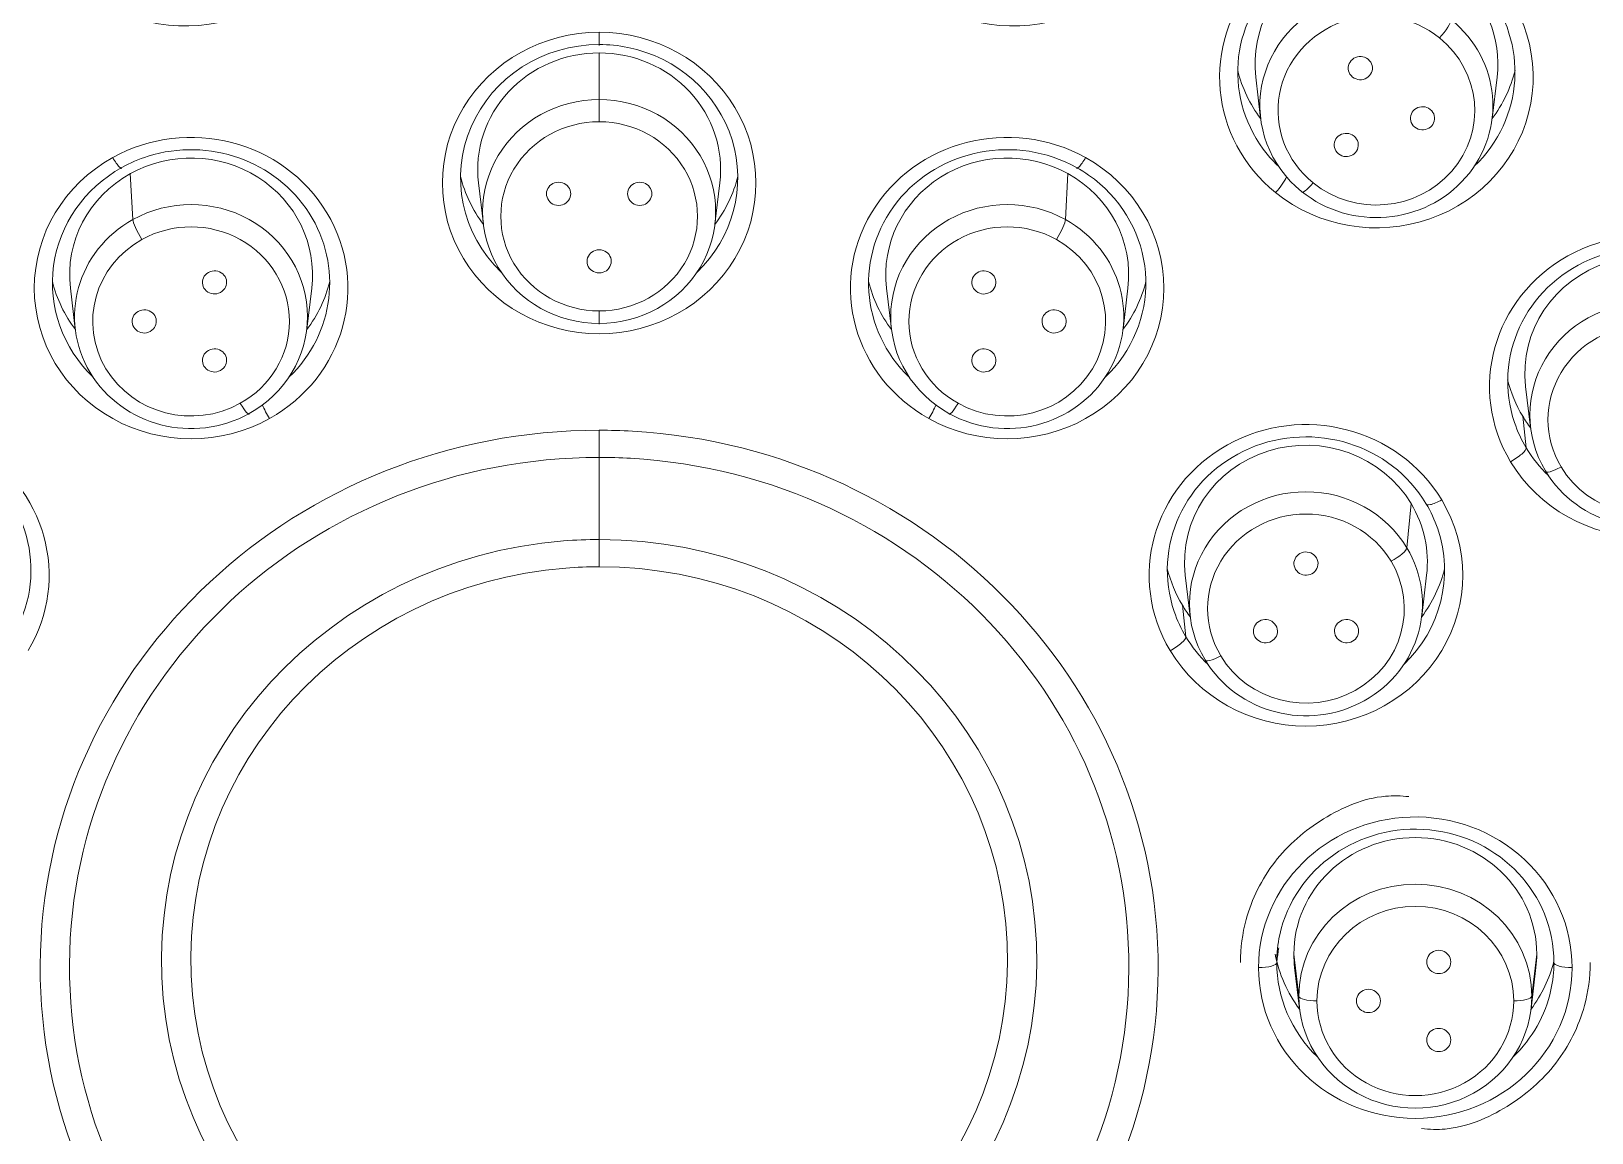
# Model space of a CAD drawing. Extents: x 19821 to 22981, y -91 to 2224.
# Drawn here: x 20735.54 to 20761.35, y 1210.34 to 1228.56 of the extents above; entities that cross this region are included whole.
import ezdxf

# ---------------------------------------------------------------- set-up
doc = ezdxf.new("R2010")
doc.units = 0
doc.header["$LTSCALE"] = 10
doc.header["$MEASUREMENT"] = 0
doc.layers.add('1', color=7, linetype='CONTINUOUS')

msp = doc.modelspace()

# ---------------------------------------------------------------- linework, layer by layer
at = {"layer": '1', "color": 7, "linetype": 'Continuous', "lineweight": 13}
for p, q in [((20744.931, 1228.326), (20744.931, 1228.543)), ((20744.931, 1227.432), (20744.931, 1228.202)), ((20744.931, 1227.432), (20744.931, 1227.064)), ((20737.217, 1225.445), (20737.176, 1226.205)), ((20752.645, 1225.445), (20752.686, 1226.205)), ((20744.931, 1223.935), (20744.931, 1223.717)), ((20760.265, 1221.669), (20760.209, 1222.191)), ((20744.931, 1221.961), (20744.931, 1221.512)), ((20744.931, 1220.153), (20744.931, 1221.512)), ((20758.291, 1220.017), (20758.362, 1220.748)), ((20744.931, 1220.153), (20744.931, 1219.703)), ((20754.58, 1219.067), (20754.636, 1218.545)), ((20756.422, 1213.294), (20756.504, 1212.602)), ((20760.44, 1213.294), (20760.358, 1212.602))]:
    msp.add_line(p, q, dxfattribs=at)
at = {"layer": '1', "color": 7, "linetype": 'Continuous', "lineweight": 18}
for p, q in [((20755.791, 1227.802), (20755.872, 1227.119)), ((20759.702, 1227.119), (20759.783, 1227.802)), ((20742.935, 1226.051), (20743.016, 1225.369)), ((20746.846, 1225.369), (20746.927, 1226.051)), ((20736.185, 1224.313), (20736.266, 1223.63)), ((20740.096, 1223.63), (20740.177, 1224.313)), ((20749.685, 1224.313), (20749.766, 1223.63)), ((20753.596, 1223.63), (20753.677, 1224.313)), ((20760.255, 1222.687), (20760.337, 1222.004)), ((20754.626, 1219.563), (20754.708, 1218.88)), ((20758.537, 1218.88), (20758.618, 1219.563)), ((20756.435, 1213.074), (20756.516, 1212.391)), ((20760.346, 1212.391), (20760.427, 1213.074))]:
    msp.add_line(p, q, dxfattribs=at)
for centre, major_axis, start_param, end_param in [((20744.931, 1212.861), (62.577, 0), 0, 3.141593), ((20744.931, 1212.247), (-60.5, 0), 4.72417, 7.004197), ((20744.931, 1212.247), (-60.5, 0), 2.420581, 4.712389), ((20744.931, 1212.384), (60, 0), 1.582577, 4.712389), ((20744.931, 1212.384), (60, 0), 4.72417, 7.853982), ((20744.931, 1212.384), (-59.925, 0), 4.712389, 7.853982), ((20744.931, 1212.384), (-59.925, 0), 1.570796, 4.712389), ((20757.787, 1227.886), (2.293, 0), 0.872665, 3.806405), ((20757.787, 1228.021), (-2.009, 0), 4.014257, 6.397106), ((20757.787, 1228.021), (-2.009, 0), 3.027601, 4.014257), ((20757.787, 1227.33), (-1.927, 0), 4.014257, 7.15585), ((20757.787, 1227.886), (2.293, 0), 5.496667, 6.947998), ((20757.787, 1227.33), (-1.927, 0), 0.872665, 4.014257), ((20744.931, 1226.136), (2.293, 0), 1.570796, 3.928011), ((20744.931, 1226.136), (2.293, 0), 1.362944, 1.570796), ((20744.931, 1226.136), (2.293, 0), 5.496752, 7.64613), ((20744.931, 1226.271), (-2.009, 0), 4.712389, 6.397117), ((20744.931, 1226.271), (-2.009, 0), 3.027661, 4.712389), ((20757.787, 1228.439), (2.359, 0), 3.377839, 3.765532), ((20757.787, 1228.439), (2.359, 0), 5.659176, 6.046868), ((20744.931, 1225.579), (-1.927, 0), 4.712389, 7.853982), ((20744.931, 1225.579), (-1.927, 0), 1.570796, 4.712389), ((20738.181, 1224.397), (2.293, 0), 5.496724, 8.169729), ((20751.681, 1224.397), (2.293, 0), 1.047198, 3.92804), ((20738.181, 1224.397), (2.293, 0), 1.886543, 2.094395), ((20738.181, 1224.532), (-2.009, 0), 3.027645, 5.235988), ((20751.681, 1224.532), (-2.009, 0), 4.18879, 6.397133), ((20757.787, 1227.886), (2.293, 0), 3.806405, 3.92807), ((20738.181, 1224.397), (2.293, 0), 2.094395, 3.928075), ((20738.181, 1224.532), (-2.009, 0), 5.235988, 6.397199), ((20744.931, 1226.689), (2.359, 0), 3.37785, 3.765543), ((20744.931, 1226.689), (2.359, 0), 5.659236, 6.046928), ((20751.681, 1224.532), (-2.009, 0), 3.027579, 4.18879), ((20751.681, 1224.397), (2.293, 0), 0.839346, 1.047198), ((20738.181, 1223.841), (-1.927, 0), 2.094395, 5.235988), ((20751.681, 1224.397), (2.293, 0), 5.496734, 7.122531), ((20751.681, 1223.841), (-1.927, 0), 4.18879, 7.330383), ((20738.181, 1223.841), (-1.927, 0), 5.235988, 8.37758), ((20751.681, 1223.841), (-1.927, 0), 1.047198, 4.18879), ((20762.252, 1222.771), (2.293, 0), 0.523599, 3.45734), ((20762.252, 1222.907), (-2.009, 0), 3.665191, 6.39715), ((20738.181, 1224.95), (2.359, 0), 3.377932, 3.765526), ((20738.181, 1224.95), (2.359, 0), 5.659219, 6.046911), ((20751.681, 1224.95), (2.359, 0), 3.377867, 3.765559), ((20751.681, 1224.95), (2.359, 0), 5.659252, 6.046846), ((20762.252, 1222.215), (-1.927, 0), 3.665191, 6.806784), ((20762.252, 1222.215), (-1.927, 0), 0.523599, 3.665191), ((20762.252, 1223.325), (2.359, 0), 3.377834, 3.665191), ((20733.24, 1219.647), (2.293, 0), 5.759587, 8.693327), ((20756.622, 1219.647), (2.293, 0), 0.523599, 3.45734), ((20762.252, 1222.771), (2.293, 0), 3.45734, 3.665191), ((20762.252, 1223.325), (2.359, 0), 3.665191, 3.765575), ((20756.622, 1219.782), (-2.009, 0), 3.665191, 6.39715), ((20762.252, 1222.771), (2.293, 0), 3.665191, 3.928082), ((20756.622, 1219.091), (-1.927, 0), 3.665191, 6.806784), ((20756.622, 1219.782), (-2.009, 0), 3.027595, 3.665191), ((20756.622, 1219.647), (2.293, 0), 0.315747, 0.523599), ((20756.622, 1219.647), (2.293, 0), 5.496717, 6.598932), ((20756.622, 1219.091), (-1.927, 0), 0.523599, 3.665191), ((20756.622, 1220.2), (2.359, 0), 3.377834, 3.665191), ((20756.622, 1220.2), (2.359, 0), 5.659219, 6.046862), ((20756.622, 1219.647), (2.293, 0), 3.45734, 3.665191), ((20756.622, 1220.2), (2.359, 0), 3.665191, 3.765575), ((20756.622, 1219.647), (2.293, 0), 3.665191, 3.928036), ((20758.431, 1213.073), (2.593, 0), 1.602654, 3.141593), ((20758.431, 1213.159), (2.293, 0), 0, 2.933741), ((20758.431, 1213.294), (-2.009, 0), 3.141593, 6.283185), ((20758.431, 1212.602), (-1.927, 0), 3.141593, 6.283185), ((20758.431, 1213.712), (2.359, 0), 3.325572, 3.765591), ((20758.431, 1213.294), (-2.009, 0), 0, 0.113981), ((20758.431, 1213.294), (-2.009, 0), 3.027612, 3.141593), ((20758.431, 1213.159), (2.293, 0), 3.141593, 3.928064), ((20758.431, 1213.712), (2.359, 0), 5.659186, 6.046878), ((20758.431, 1213.159), (2.293, 0), 6.075333, 6.283185), ((20758.431, 1212.602), (-1.927, 0), 0, 3.141593), ((20758.431, 1213.159), (2.293, 0), 5.496699, 6.075333)]:
    msp.add_ellipse(centre, major_axis=major_axis, ratio=0.961262, start_param=start_param, end_param=end_param, dxfattribs=at)
at = {"layer": '1', "color": 7, "linetype": 'Continuous', "lineweight": 13}
for centre, major_axis, ratio, start_param, end_param in [((20744.931, 1212.541), (61.963, 0), 0.961262, 1.570796, 3.141593), ((20744.931, 1212.247), (59.425, 0), 0.961262, 1.570796, 4.70194), ((20744.931, 1212.247), (-59.425, 0), 0.961262, 1.570796, 4.70194), ((20744.931, 1212.247), (57.948, 0), 0.961262, 1.579187, 4.712389), ((20744.931, 1212.247), (-57.948, 0), 0.961262, 1.579187, 4.712389), ((20744.931, 1212.291), (57.403, 0), 0.961262, 1.579486, 4.712389), ((20744.931, 1212.291), (57.403, 0), 0.961262, 4.721079, 7.853982), ((20738.091, 1231.139), (2.593, 0), 0.961262, 1.919862, 5.061455), ((20751.771, 1231.139), (2.593, 0), 0.961262, 4.363323, 7.504916), ((20757.787, 1227.801), (2.593, 0), 0.961262, 0.872665, 4.014257), ((20757.787, 1227.801), (2.593, 0), 0.961262, 4.014257, 7.15585), ((20757.787, 1227.25), (-1.627, 0), 0.961262, 4.014257, 7.15585), ((20758.833, 1228.531), (-0.188, -0.234), 0.177176, 1.354571, 2.89277), ((20744.931, 1226.05), (2.593, 0), 0.961262, 1.570796, 4.712389), ((20744.931, 1226.05), (2.593, 0), 0.961262, 4.712389, 7.853982), ((20757.787, 1227.25), (-1.627, 0), 0.961262, 0.872665, 4.014257), ((20744.931, 1225.499), (-1.627, 0), 0.961262, 4.712389, 7.853982), ((20744.931, 1225.499), (-1.627, 0), 0.961262, 1.570796, 4.712389), ((20738.181, 1224.312), (2.593, 0), 0.961262, 5.235988, 8.37758), ((20751.681, 1224.312), (2.593, 0), 0.961262, 1.047198, 4.18879), ((20738.181, 1224.312), (2.593, 0), 0.961262, 2.094395, 5.235988), ((20736.884, 1226.553), (-0.146, 0.262), 0.137819, 1.814201, 3.417595), ((20751.681, 1224.312), (2.593, 0), 0.961262, 4.18879, 7.330383), ((20752.978, 1226.553), (0.146, 0.262), 0.137819, 2.86559, 4.468984), ((20756.12, 1225.974), (-0.188, -0.234), 0.177176, 1.354571, 2.559396), ((20756.741, 1226.134), (0.188, 0.234), 0.177176, 2.957964, 4.496163), ((20737.367, 1225.198), (0.146, -0.262), 0.137819, 3.417595, 4.955794), ((20738.181, 1223.761), (-1.627, 0), 0.961262, 2.094395, 5.235988), ((20751.681, 1223.761), (-1.627, 0), 0.961262, 4.18879, 7.330383), ((20752.495, 1225.198), (-0.146, -0.262), 0.137819, 1.327391, 2.86559), ((20738.181, 1223.761), (-1.627, 0), 0.961262, 5.235988, 8.37758), ((20751.681, 1223.761), (-1.627, 0), 0.961262, 1.047198, 4.18879), ((20762.252, 1222.686), (2.593, 0), 0.961262, 0.523599, 3.665191), ((20762.252, 1222.686), (2.593, 0), 0.961262, 3.665191, 6.806784), ((20762.252, 1222.135), (-1.627, 0), 0.961262, 3.665191, 6.806784), ((20762.252, 1222.135), (-1.627, 0), 0.961262, 0.523599, 3.665191), ((20733.24, 1219.562), (2.593, 0), 0.961262, 5.759587, 8.901179), ((20738.995, 1222.488), (-0.146, 0.262), 0.137819, 1.814201, 3.352401), ((20739.478, 1222.236), (0.146, -0.262), 0.137819, 4.072801, 4.955794), ((20750.384, 1222.236), (-0.146, -0.262), 0.137819, 1.327391, 2.210385), ((20750.867, 1222.488), (0.146, 0.262), 0.137819, 2.930785, 4.468984), ((20756.622, 1219.562), (2.593, 0), 0.961262, 0.523599, 3.665191), ((20744.931, 1213.073), (9.246, 0), 0.961262, 1.570796, 4.652974), ((20744.931, 1213.073), (9.246, 0), 0.961262, 1.511381, 1.570796), ((20744.931, 1213.073), (9.246, 0), 0.961262, 4.712389, 7.794567), ((20744.931, 1213.09), (8.761, 0), 0.961262, 1.570796, 4.652974), ((20744.931, 1213.09), (8.761, 0), 0.961262, 1.511381, 1.570796), ((20760.006, 1221.522), (-0.257, -0.154), 0.238709, 1.428394, 3.031788), ((20744.931, 1213.09), (8.761, 0), 0.961262, 4.712389, 7.794567), ((20760.842, 1221.435), (0.257, 0.154), 0.238709, 3.031788, 4.569987), ((20756.622, 1219.562), (2.593, 0), 0.961262, 3.665191, 6.806784), ((20758.868, 1220.891), (-0.257, -0.154), 0.238709, 6.108186, 7.711579), ((20756.622, 1219.011), (-1.627, 0), 0.961262, 3.665191, 6.806784), ((20744.931, 1213.195), (-7.239, 0), 0.961262, 4.79411, 7.853982), ((20744.931, 1213.195), (-7.239, 0), 0.961262, 4.712389, 4.79411), ((20744.931, 1213.195), (-7.239, 0), 0.961262, 1.652517, 4.712389), ((20758.032, 1219.876), (-0.257, -0.154), 0.238709, 1.428394, 2.966593), ((20744.931, 1213.211), (-6.754, 0), 0.961262, 4.712389, 4.79411), ((20744.931, 1213.211), (-6.754, 0), 0.961262, 1.652517, 4.712389), ((20756.622, 1219.011), (-1.627, 0), 0.961262, 0.523599, 3.665191), ((20744.931, 1213.211), (-6.754, 0), 0.961262, 4.79411, 7.853982), ((20754.377, 1218.398), (0.257, 0.154), 0.238709, 4.569987, 6.17338), ((20755.213, 1218.311), (0.257, 0.154), 0.238709, 3.031788, 4.569987), ((20758.431, 1213.073), (2.593, 0), 0.961262, 0, 1.602654), ((20758.431, 1212.522), (-1.627, 0), 0.961262, 3.141593, 6.283185), ((20758.431, 1213.159), (2.293, 0), 0.961262, 2.933741, 3.141593), ((20755.838, 1213.156), (-0.3, 0), 0.275637, 1.570796, 3.17419), ((20758.431, 1213.073), (2.593, 0), 0.961262, 3.141593, 6.283185), ((20761.024, 1213.156), (0.3, 0), 0.275637, 3.108996, 4.712389), ((20756.804, 1212.605), (-0.3, 0), 0.275637, 0.032597, 1.570796), ((20758.431, 1212.522), (-1.627, 0), 0.961262, 0, 3.141593), ((20760.058, 1212.605), (0.3, 0), 0.275637, 4.712389, 6.250588)]:
    msp.add_ellipse(centre, major_axis=major_axis, ratio=ratio, start_param=start_param, end_param=end_param, dxfattribs=at)
at = {"layer": '1', "color": 7, "linetype": 'Continuous', "lineweight": 18}
for points, knots in [([(20682.032, 1218.028), (20682.032, 1219.263), (20682.071, 1220.483), (20682.223, 1222.886), (20682.335, 1224.071), (20682.627, 1226.401), (20682.806, 1227.546), (20683.225, 1229.796), (20683.464, 1230.9), (20683.999, 1233.064), (20684.293, 1234.124), (20684.931, 1236.198), (20685.275, 1237.212), (20686.005, 1239.192), (20686.391, 1240.159), (20687.201, 1242.044), (20687.625, 1242.962), (20688.505, 1244.75), (20688.961, 1245.62), (20689.899, 1247.311), (20690.381, 1248.132), (20691.368, 1249.726), (20691.873, 1250.499), (20692.899, 1251.997), (20693.42, 1252.723), (20694.476, 1254.126), (20695.01, 1254.805), (20696.086, 1256.116), (20696.629, 1256.749), (20697.718, 1257.971), (20698.265, 1258.56), (20699.087, 1259.41), (20699.497, 1259.828), (20699.976, 1260.301), (20700.216, 1260.534), (20700.335, 1260.65), (20700.395, 1260.708), (20700.425, 1260.736), (20700.44, 1260.751), (20700.447, 1260.758), (20700.451, 1260.762), (20700.453, 1260.763), (20700.454, 1260.764), (20700.454, 1260.765), (20700.454, 1260.765), (20700.455, 1260.765), (20700.455, 1260.765), (20701.928, 1262.181), (20703.472, 1263.524), (20706.686, 1266.053), (20708.356, 1267.239), (20711.804, 1269.445), (20713.582, 1270.464), (20717.228, 1272.327), (20719.096, 1273.171), (20722.903, 1274.676), (20724.843, 1275.337), (20728.773, 1276.474), (20730.764, 1276.949), (20734.778, 1277.709), (20736.802, 1277.995), (20740.862, 1278.375), (20742.898, 1278.47), (20744.931, 1278.47)], [0, 0, 0, 0, 0.03125, 0.03125, 0.0625, 0.0625, 0.09375, 0.09375, 0.125, 0.125, 0.15625, 0.15625, 0.1875, 0.1875, 0.21875, 0.21875, 0.25, 0.25, 0.28125, 0.28125, 0.3125, 0.3125, 0.34375, 0.34375, 0.375, 0.375, 0.40625, 0.40625, 0.4375, 0.4375, 0.46875, 0.46875, 0.484375, 0.492188, 0.496094, 0.498047, 0.499023, 0.499512, 0.499756, 0.499878, 0.499939, 0.499969, 0.499985, 0.499992, 0.499996, 0.499996, 0.5, 0.5, 0.5625, 0.5625, 0.625, 0.625, 0.6875, 0.6875, 0.75, 0.75, 0.8125, 0.8125, 0.875, 0.875, 0.9375, 0.9375, 1, 1, 1, 1]), ([(20807.83, 1218.028), (20807.83, 1219.202), (20807.795, 1220.363), (20807.656, 1222.66), (20807.554, 1223.794), (20807.287, 1226.034), (20807.122, 1227.139), (20806.734, 1229.315), (20806.511, 1230.387), (20806.012, 1232.495), (20805.735, 1233.531), (20805.133, 1235.567), (20804.808, 1236.566), (20804.112, 1238.525), (20803.372, 1240.445), (20802.141, 1243.205), (20800.801, 1245.84), (20799.367, 1248.351), (20797.85, 1250.736), (20796.261, 1252.994), (20794.612, 1255.126), (20792.914, 1257.134), (20791.755, 1258.391), (20790.88, 1259.304), (20790.44, 1259.753), (20789.924, 1260.264), (20789.665, 1260.516), (20789.536, 1260.641), (20789.471, 1260.704), (20789.439, 1260.735), (20789.423, 1260.75), (20789.415, 1260.758), (20789.411, 1260.762), (20789.409, 1260.764), (20789.408, 1260.765), (20789.407, 1260.765), (20789.407, 1260.766), (20789.407, 1260.766), (20787.905, 1262.209), (20786.333, 1263.573), (20783.069, 1266.133), (20781.375, 1267.33), (20777.888, 1269.547), (20776.093, 1270.567), (20772.423, 1272.426), (20770.547, 1273.265), (20766.734, 1274.756), (20764.797, 1275.409), (20760.882, 1276.526), (20758.904, 1276.991), (20754.926, 1277.733), (20752.927, 1278.01), (20748.926, 1278.379), (20746.924, 1278.47), (20744.931, 1278.47)], [0, 0, 0, 0, 0.03125, 0.03125, 0.0625, 0.0625, 0.09375, 0.09375, 0.125, 0.125, 0.15625, 0.15625, 0.1875, 0.1875, 0.21875, 0.25, 0.28125, 0.3125, 0.34375, 0.375, 0.40625, 0.4375, 0.46875, 0.46875, 0.484375, 0.492187, 0.496094, 0.498047, 0.499023, 0.499512, 0.499756, 0.499878, 0.499939, 0.499969, 0.499985, 0.499992, 0.499992, 0.5, 0.5, 0.5625, 0.5625, 0.625, 0.625, 0.6875, 0.6875, 0.75, 0.75, 0.8125, 0.8125, 0.875, 0.875, 0.9375, 0.9375, 1, 1, 1, 1]), ([(20758.326, 1215.901), (20758.194, 1215.916), (20757.702, 1215.929), (20756.876, 1215.578), (20756.051, 1214.866), (20755.616, 1213.983), (20755.539, 1213.402), (20755.538, 1213.156)], [0, 0, 0, 0, 0.08817, 0.336361, 0.584546, 0.832022, 1, 1, 1, 1]), ([(20758.536, 1210.411), (20758.668, 1210.397), (20759.16, 1210.383), (20759.986, 1210.734), (20760.811, 1211.446), (20761.246, 1212.329), (20761.323, 1212.91), (20761.324, 1213.156)], [0, 0, 0, 0, 0.08817, 0.336361, 0.584546, 0.832022, 1, 1, 1, 1])]:
    msp.add_open_spline(points, degree=3, knots=knots, dxfattribs=at)
for points, degree in [([(20757.65, 1228.097), (20757.612, 1228.124), (20757.536, 1228.154), (20757.407, 1228.122), (20757.326, 1228.03), (20757.314, 1227.901), (20757.358, 1227.834), (20757.393, 1227.802)], 3), ([(20757.393, 1227.802), (20757.432, 1227.775), (20757.507, 1227.745), (20757.636, 1227.777), (20757.718, 1227.869), (20757.729, 1227.998), (20757.685, 1228.065), (20757.65, 1228.097)], 3), ([(20758.679, 1227.267), (20758.64, 1227.295), (20758.565, 1227.325), (20758.435, 1227.293), (20758.354, 1227.2), (20758.342, 1227.072), (20758.387, 1227.005), (20758.421, 1226.973)], 3), ([(20758.421, 1226.973), (20758.46, 1226.946), (20758.535, 1226.915), (20758.664, 1226.947), (20758.746, 1227.04), (20758.758, 1227.169), (20758.713, 1227.235), (20758.679, 1227.267)], 3), ([(20757.417, 1226.826), (20757.379, 1226.853), (20757.303, 1226.884), (20757.174, 1226.852), (20757.092, 1226.759), (20757.081, 1226.63), (20757.125, 1226.564), (20757.16, 1226.532)], 3), ([(20757.16, 1226.532), (20757.199, 1226.504), (20757.274, 1226.474), (20757.403, 1226.506), (20757.485, 1226.599), (20757.496, 1226.727), (20757.452, 1226.794), (20757.417, 1226.826)], 3), ([(20744.26, 1226.064), (20744.212, 1226.061), (20744.134, 1226.038), (20744.057, 1225.933), (20744.056, 1225.812), (20744.133, 1225.706), (20744.212, 1225.683), (20744.26, 1225.679)], 3), ([(20744.26, 1225.679), (20744.308, 1225.682), (20744.386, 1225.706), (20744.463, 1225.81), (20744.464, 1225.932), (20744.387, 1226.037), (20744.308, 1226.061), (20744.26, 1226.064)], 3), ([(20745.602, 1226.064), (20745.554, 1226.061), (20745.476, 1226.038), (20745.399, 1225.933), (20745.398, 1225.812), (20745.475, 1225.706), (20745.554, 1225.683), (20745.602, 1225.679)], 3), ([(20745.602, 1225.679), (20745.65, 1225.682), (20745.728, 1225.706), (20745.805, 1225.81), (20745.806, 1225.932), (20745.729, 1226.037), (20745.65, 1226.061), (20745.602, 1226.064)], 3), ([(20744.931, 1224.946), (20744.883, 1224.943), (20744.805, 1224.92), (20744.728, 1224.816), (20744.727, 1224.694), (20744.804, 1224.589), (20744.883, 1224.565), (20744.931, 1224.562)], 3), ([(20744.931, 1224.562), (20744.979, 1224.565), (20745.057, 1224.588), (20745.134, 1224.693), (20745.135, 1224.814), (20745.058, 1224.92), (20744.979, 1224.943), (20744.931, 1224.946)], 3), ([(20738.669, 1224.239), (20738.708, 1224.265), (20738.764, 1224.322), (20738.777, 1224.45), (20738.714, 1224.556), (20738.592, 1224.61), (20738.512, 1224.593), (20738.469, 1224.572)], 3), ([(20751.394, 1224.572), (20751.351, 1224.593), (20751.271, 1224.61), (20751.15, 1224.557), (20751.086, 1224.452), (20751.098, 1224.323), (20751.153, 1224.265), (20751.194, 1224.239)], 3), ([(20738.469, 1224.572), (20738.429, 1224.547), (20738.373, 1224.489), (20738.36, 1224.361), (20738.423, 1224.256), (20738.545, 1224.202), (20738.625, 1224.219), (20738.669, 1224.239)], 3), ([(20751.194, 1224.239), (20751.236, 1224.219), (20751.316, 1224.202), (20751.437, 1224.255), (20751.501, 1224.36), (20751.489, 1224.488), (20751.434, 1224.546), (20751.394, 1224.572)], 3), ([(20737.306, 1223.927), (20737.266, 1223.902), (20737.211, 1223.844), (20737.198, 1223.716), (20737.261, 1223.611), (20737.382, 1223.556), (20737.463, 1223.574), (20737.506, 1223.594)], 3), ([(20737.506, 1223.594), (20737.546, 1223.62), (20737.601, 1223.677), (20737.614, 1223.805), (20737.551, 1223.91), (20737.43, 1223.965), (20737.349, 1223.948), (20737.306, 1223.927)], 3), ([(20752.556, 1223.927), (20752.513, 1223.947), (20752.433, 1223.965), (20752.312, 1223.912), (20752.248, 1223.807), (20752.26, 1223.678), (20752.316, 1223.62), (20752.356, 1223.594)], 3), ([(20752.356, 1223.594), (20752.399, 1223.574), (20752.479, 1223.556), (20752.6, 1223.61), (20752.664, 1223.714), (20752.652, 1223.843), (20752.596, 1223.901), (20752.556, 1223.927)], 3), ([(20738.669, 1222.949), (20738.708, 1222.974), (20738.764, 1223.032), (20738.777, 1223.16), (20738.714, 1223.265), (20738.592, 1223.32), (20738.512, 1223.302), (20738.469, 1223.282)], 3), ([(20751.394, 1223.282), (20751.351, 1223.302), (20751.271, 1223.32), (20751.15, 1223.266), (20751.086, 1223.162), (20751.098, 1223.033), (20751.153, 1222.975), (20751.194, 1222.949)], 3), ([(20738.469, 1223.282), (20738.429, 1223.256), (20738.373, 1223.199), (20738.36, 1223.071), (20738.423, 1222.966), (20738.545, 1222.911), (20738.625, 1222.929), (20738.669, 1222.949)], 3), ([(20751.194, 1222.949), (20751.236, 1222.929), (20751.316, 1222.911), (20751.437, 1222.964), (20751.501, 1223.069), (20751.489, 1223.198), (20751.434, 1223.256), (20751.394, 1223.282)], 3), ([(20756.796, 1219.852), (20756.769, 1219.89), (20756.709, 1219.943), (20756.576, 1219.956), (20756.467, 1219.895), (20756.41, 1219.778), (20756.428, 1219.701), (20756.449, 1219.66)], 3), ([(20756.449, 1219.66), (20756.476, 1219.621), (20756.536, 1219.568), (20756.668, 1219.556), (20756.778, 1219.616), (20756.835, 1219.733), (20756.817, 1219.81), (20756.796, 1219.852)], 3), ([(20756.124, 1218.734), (20756.098, 1218.773), (20756.038, 1218.826), (20755.905, 1218.838), (20755.795, 1218.778), (20755.739, 1218.661), (20755.757, 1218.584), (20755.778, 1218.542)], 3), ([(20755.778, 1218.542), (20755.805, 1218.504), (20755.865, 1218.451), (20755.997, 1218.438), (20756.107, 1218.498), (20756.164, 1218.615), (20756.146, 1218.693), (20756.124, 1218.734)], 3), ([(20757.467, 1218.734), (20757.44, 1218.773), (20757.38, 1218.826), (20757.247, 1218.838), (20757.138, 1218.778), (20757.081, 1218.661), (20757.099, 1218.584), (20757.12, 1218.542)], 3), ([(20757.12, 1218.542), (20757.147, 1218.504), (20757.207, 1218.451), (20757.34, 1218.438), (20757.449, 1218.498), (20757.506, 1218.615), (20757.488, 1218.693), (20757.467, 1218.734)], 3), ([(20756.138, 1213.156), (20756.171, 1213.402)], 1), ([(20759.019, 1213.167), (20759.015, 1213.213), (20758.991, 1213.288), (20758.883, 1213.363), (20758.756, 1213.363), (20758.646, 1213.289), (20758.622, 1213.214), (20758.619, 1213.167)], 3), ([(20758.619, 1213.167), (20758.622, 1213.121), (20758.646, 1213.046), (20758.754, 1212.972), (20758.881, 1212.971), (20758.991, 1213.045), (20759.015, 1213.121), (20759.019, 1213.167)], 3), ([(20757.856, 1212.522), (20757.853, 1212.568), (20757.829, 1212.643), (20757.72, 1212.718), (20757.594, 1212.718), (20757.484, 1212.644), (20757.459, 1212.568), (20757.456, 1212.522)], 3), ([(20757.456, 1212.522), (20757.459, 1212.476), (20757.483, 1212.401), (20757.592, 1212.327), (20757.718, 1212.326), (20757.828, 1212.4), (20757.853, 1212.476), (20757.856, 1212.522)], 3), ([(20759.019, 1211.877), (20759.015, 1211.923), (20758.991, 1211.998), (20758.883, 1212.072), (20758.756, 1212.073), (20758.646, 1211.999), (20758.622, 1211.923), (20758.619, 1211.877)], 3), ([(20758.619, 1211.877), (20758.622, 1211.831), (20758.646, 1211.756), (20758.754, 1211.682), (20758.881, 1211.681), (20758.991, 1211.755), (20759.015, 1211.831), (20759.019, 1211.877)], 3)]:
    msp.add_open_spline(points, degree=degree, dxfattribs=at)

doc.saveas('drawing.dxf')
